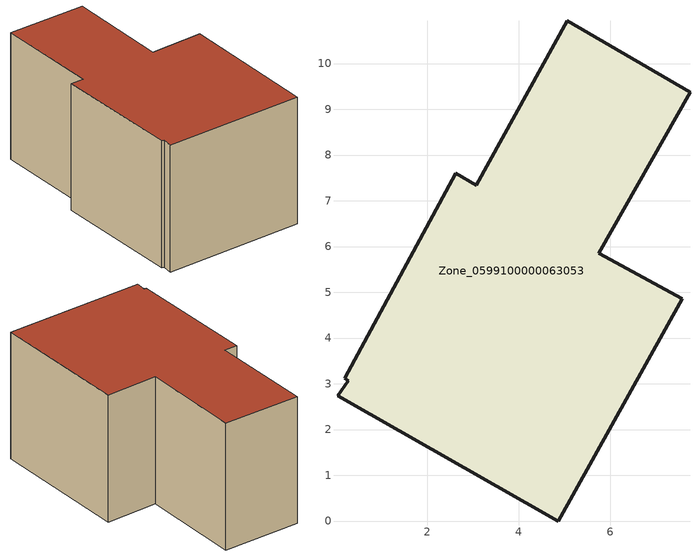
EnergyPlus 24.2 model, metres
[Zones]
Zone_0599100000063053
 floor ground (C_G): 0.27,3.07 0.2,3.12 2.62,7.6 3.07,7.34 5.06,10.93 7.74,9.37 5.74,5.85 7.57,4.86 4.86,0 0.04,2.74 z0.05
 wall outside (C_F): 7.74,9.37 5.06,10.93 3.07,7.34 2.62,7.6 0.2,3.12 0.27,3.07 0.04,2.74 4.86,0 7.57,4.86 5.74,5.85 7.74,9.37 z0.05:5.15
 roof outside (C_R): 0.27,3.07 0.04,2.74 4.86,0 7.57,4.86 5.74,5.85 7.74,9.37 5.06,10.93 3.07,7.34 2.62,7.6 0.2,3.12 z5.15
[BUILDING]
Pand.0599100000063053: North Axis=0; Terrain=City; Loads Convergence Tolerance Value=0.04; Temperature Convergence Tolerance Value=0.4; Solar Distribution=FullExterior; Maximum Number of Warmup Days=25; Minimum Number of Warmup Days=1
[Site:Location]
Rotterdam.The.Hague.AP_ZH_NLD Design_Conditions: Latitude=51.96; Longitude=4.45; Time Zone=1; Elevation=-4.5
[SITE:GROUNDTEMPERATURE:BUILDINGSURFACE]
18, 18, 18, 18, 18, 18, 18, 18, 18, 18, 18, 18
[MATERIAL] Thermal Absorptance=0.9; Solar Absorptance=0.7; Visible Absorptance=0.7
Name | Roughness | Thickness | Conductivity | Density | Specific Heat
G.TC.1946 | MediumSmooth | 0.15 | 1 | 540 | 1210
F.TC.1946 | Rough | 0.3 | 0.857143 | 1920 | 840
R.TC.1946 | MediumRough | 0.2 | 0.909091 | 1500 | 1000
[CONSTRUCTION]
C_G: G.TC.1946
C_F: F.TC.1946
C_R: R.TC.1946
[ZONE]
Zone_0599100000063053: Type=1; Multiplier=1; Ceiling Height=Autocalculate; Volume=Autocalculate; Floor Area=autocalculate; Part of Total Floor Area=Yes
[ZONEINFILTRATION:DESIGNFLOWRATE]
Infil_Zone_0599100000063053: Zone or ZoneList or Space or SpaceList=Zone_0599100000063053; Schedule=AlwaysOn; Design Flow Rate Calculation Method=Flow/Area; Flow Rate per Floor Area=0.003; Constant Term Coefficient=1; Temperature Term Coefficient=0; Velocity Term Coefficient=0; Velocity Squared Term Coefficient=0
[HVACTEMPLATE:ZONE:IDEALLOADSAIRSYSTEM]
Zone_0599100000063053: Maximum Heating Supply Air Temperature=50; Minimum Cooling Supply Air Temperature=13; Maximum Heating Supply Air Humidity Ratio=0.0156; Minimum Cooling Supply Air Humidity Ratio=0.0077; Heating Limit=NoLimit; Cooling Limit=NoLimit; Dehumidification Control Type=ConstantSensibleHeatRatio; Cooling Sensible Heat Ratio=0.7; Dehumidification Setpoint=60; Humidification Control Type=None; Humidification Setpoint=30; Outdoor Air Method=None; Outdoor Air Flow Rate per Person=0.00944; Outdoor Air Flow Rate per Zone Floor Area=0; Outdoor Air Flow Rate per Zone=0; Demand Controlled Ventilation Type=None; Outdoor Air Economizer Type=NoEconomizer; Heat Recovery Type=None; Sensible Heat Recovery Effectiveness=0.7; Latent Heat Recovery Effectiveness=0.65
[ZONECONTROL:THERMOSTAT]
ThermostatControl_Zone_0599100000063053: Zone or ZoneList=Zone_0599100000063053; Control Type Schedule=DualSetpointControlType; Control 1=Thermostat_Zone_0599100000063053; Temperature Difference Between Cutout And Setpoint=0
[THERMOSTATSETPOINT:DUALSETPOINT]
Thermostat_Zone_0599100000063053: Heating Setpoint Temperature Schedule=HeatingSetpoint_Zone_0599100000063053; Cooling Setpoint Temperature Schedule=CoolingSetpoint_Zone_0599100000063053
[SCHEDULE:COMPACT]
HeatingSetpoint_Zone_0599100000063053: Through: 12/31, For: AllDays, Until: 24:00, 21
CoolingSetpoint_Zone_0599100000063053: Through: 12/31, For: AllDays, Until: 24:00, 24
DualSetpointControlType: Through: 12/31, For: AllDays, Until: 24:00, 4
AlwaysOn: Through: 12/31, For: AllDays, Until: 24:00, 1
